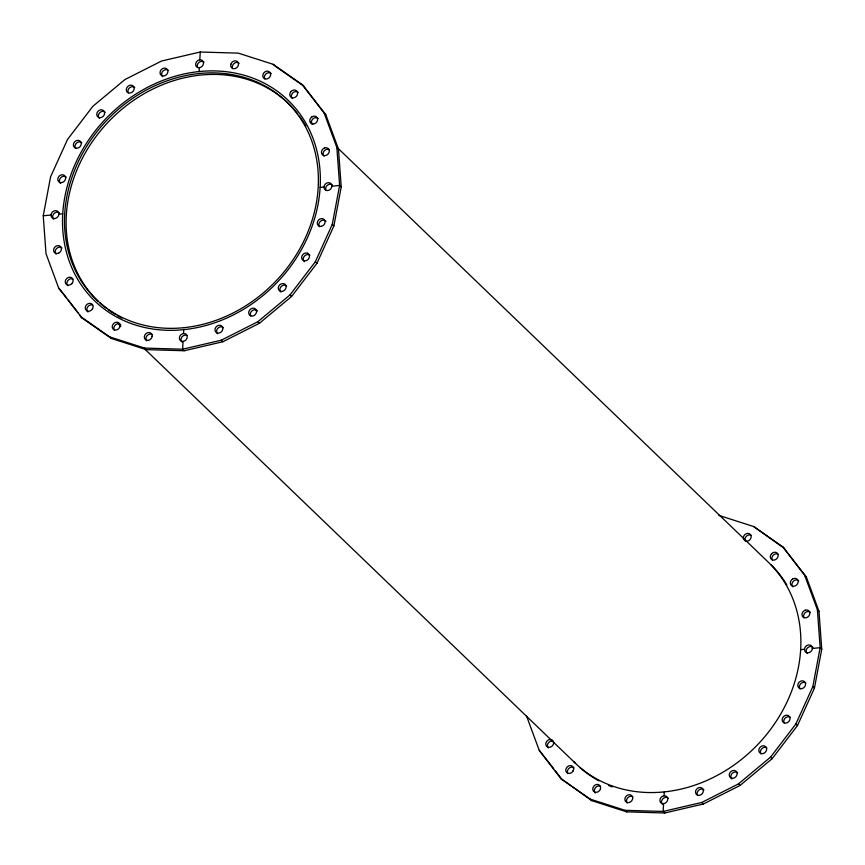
<?xml version="1.0" encoding="UTF-8"?>
<svg xmlns="http://www.w3.org/2000/svg" width="865" height="865" viewBox="0 0 865 865"><rect width="100%" height="100%" fill="white"/><g stroke="black" fill="none" stroke-linecap="round" stroke-linejoin="round"><path stroke-width="1.3" d="M183.769 329.662A139.33 118.462 -46.1 0 1 83.819 147.515A139.33 118.462 -46.1 0 1 306.718 124.657A139.33 118.462 -46.1 0 1 183.769 329.662L183.531 333.566A4.217 3.59 -46.1 0 1 187.132 336.085L187.208 337.08A4.217 3.59 -46.1 0 1 183.066 341.394L182.602 349.211L184.213 350.747L222.856 341.751L259.478 323.24L291.581 296.479L316.958 263.295L333.89 225.938L341.221 186.959L338.453 149.007L325.781 114.688L302.458 84.792L273.167 64.324L238.318 53.143L200.258 52.008L161.604 61.004L124.992 79.515L92.89 106.276L67.513 139.47L50.581 176.828L43.25 215.807L46.018 253.748L58.69 288.067L82.013 317.974L111.293 338.442L146.153 349.622L184.213 350.747M199.101 71.557L199.328 67.654A4.217 3.59 -46.1 0 0 203.275 64.367L203.47 63.34A4.217 3.59 -46.1 0 0 199.793 59.826L200.258 52.008M664.298 791.897L664.061 795.811A4.217 3.59 -46.1 0 1 667.661 798.319L667.737 799.314A4.217 3.59 -46.1 0 1 663.596 803.628L663.131 811.446L664.742 812.992L703.396 803.996L740.008 785.485L772.11 758.724L797.487 725.53L814.419 688.172L821.75 649.193L818.982 611.252L806.31 576.933L782.987 547.026L753.707 526.558L718.847 515.378M80.413 316.428L109.693 336.896L144.552 348.076L182.602 349.211L221.256 340.215L257.878 321.704L289.97 294.943L315.347 261.749L332.279 224.392L339.621 185.413L336.853 147.472L324.18 113.153L302.458 84.792M526.547 715.993L539.219 750.312L560.942 778.673L590.222 799.141L625.081 810.321L663.131 811.446L701.785 802.45L738.407 783.939L770.499 757.178L795.876 723.994L812.819 686.626L820.15 647.658L817.382 609.706L804.71 575.387L782.987 547.026M43.25 215.807L51.046 215.007A4.217 3.59 -46.1 0 1 55.176 210.692L56.182 210.725A4.217 3.59 -46.1 0 1 58.852 214.206L62.745 213.806M320.126 187.413L324.018 187.013A4.217 3.59 -46.1 0 1 327.132 182.937L328.149 182.699A4.217 3.59 -46.1 0 1 331.814 186.213L339.621 185.413L341.221 186.959M800.655 649.647L804.547 649.247A4.217 3.59 -46.1 0 1 807.661 645.182L808.678 644.944A4.217 3.59 -46.1 0 1 812.354 648.458L820.15 647.658L821.75 649.193M560.942 778.673L591.833 800.676L626.682 811.857L664.742 812.992M286.683 285.958L285.915 285.428A4.217 3.59 -46.1 0 0 281.168 286.585A4.217 3.59 -46.1 0 0 280.325 291.375L280.909 292.111M766.866 747.955L766.444 747.674A4.217 3.59 -46.1 0 0 761.697 748.83A4.217 3.59 -46.1 0 0 760.854 753.61L761.113 753.945M275.859 66.616L304.058 86.327M784.587 548.572L753.707 526.558M81.818 142.79L81.05 142.249A4.217 3.59 -46.1 0 0 76.304 143.352A4.217 3.59 -46.1 0 0 75.406 148.142M324.18 113.153L325.781 114.688M804.71 575.387L806.31 576.933M273.167 64.324L274.778 65.859M310.87 122.17L312.816 124.041M338.129 148.391L768.38 562.272A139.33 118.462 -46.1 0 1 756.443 745.9A139.33 118.462 -46.1 0 1 573.646 761.557M336.853 147.472L338.453 149.007M817.382 609.706L818.982 611.252M332.279 224.392L333.89 225.938M812.819 686.626L814.419 688.172M315.347 261.749L316.958 263.295M795.876 723.994L797.487 725.53M289.97 294.943L291.581 296.479M770.499 757.178L772.11 758.724M257.878 321.704L259.478 323.24M738.407 783.939L740.008 785.485M221.256 340.215L222.856 341.751M701.785 802.45L703.396 803.996M144.552 348.076L146.153 349.622M625.081 810.321L626.682 811.857M118.04 323.337L120.959 326.137M144.314 348.617L575.549 763.427M109.693 336.896L111.293 338.442M590.222 799.141L591.833 800.676M58.69 288.067L66.724 298.014M539.219 750.312L553.687 768.661M555.298 770.758L562.542 780.208M68.335 300.112L77.991 312.719M79.602 314.817L82.013 317.974M257.446 311.011L257.186 310.654A4.217 3.59 -46.1 0 0 252.515 310.481A4.217 3.59 -46.1 0 0 250.407 315.055L250.731 315.963M299.377 116.094A137.2 116.656 -46.1 0 1 305.907 126.193M121.943 318.104A137.2 116.656 -46.1 0 1 117.251 315.552M114.948 314.179A137.2 116.656 -46.1 0 1 108.266 309.713M106.125 308.102A137.2 116.656 -46.1 0 1 100.016 302.988M98.091 301.193A137.2 116.656 -46.1 0 1 114.872 115.445A137.2 116.656 -46.1 0 1 297.755 113.953M292.37 98.524A4.217 3.59 -46.1 0 1 292.035 93.863L292.705 92.987A4.217 3.59 -46.1 0 1 298.22 92.425M304.458 261.695A4.217 3.59 -46.1 0 1 303.756 257.132A4.217 3.59 -46.1 0 1 308.113 254.548L309.065 254.764A4.217 3.59 -46.1 0 1 309.886 255.229M217.58 333.782A4.217 3.59 -46.1 0 1 216.683 332.128L216.607 331.133A4.217 3.59 -46.1 0 1 219.234 327.273A4.217 3.59 -46.1 0 1 223.429 327.684M319.531 226.749A4.217 3.59 -46.1 0 1 320.58 221.191A4.217 3.59 -46.1 0 1 325.997 221.353M67.848 285.753A4.217 3.59 -46.1 0 1 69.027 279.525L69.989 279.038A4.217 3.59 -46.1 0 1 72.919 279.125M88.003 312.006A4.217 3.59 -46.1 0 1 88.025 306.513L88.835 305.778A4.217 3.59 -46.1 0 1 92.75 305.161M232.717 68.627A4.217 3.59 -46.1 0 1 232.317 66.724L232.512 65.697A4.217 3.59 -46.1 0 1 239.14 63.275M264.831 78.92A4.217 3.59 -46.1 0 1 264.614 75.99L265.058 75.006A4.217 3.59 -46.1 0 1 271.242 73.568M311.811 123.9A4.217 3.59 -46.1 0 1 312.708 119.111L313.552 118.408A4.217 3.59 -46.1 0 1 318.223 118.548M324.051 156.251A4.217 3.59 -46.1 0 1 325.229 150.023L326.192 149.537A4.217 3.59 -46.1 0 1 329.122 149.623M326.029 190.451A4.217 3.59 -46.1 0 1 328.732 184.483L329.749 184.245A4.217 3.59 -46.1 0 1 332.441 185.11M181.985 342.064A4.217 3.59 -46.1 0 1 181.001 339.415L181.196 338.399A4.217 3.59 -46.1 0 1 187.056 335.436M146.693 340.767A4.217 3.59 -46.1 0 1 146.293 336.972L146.823 336.02A4.217 3.59 -46.1 0 1 152.327 334.571M114.288 330.041A4.217 3.59 -46.1 0 1 114.45 326.137L115.099 325.262A4.217 3.59 -46.1 0 1 120.624 324.591M56.171 254.148A4.217 3.59 -46.1 0 1 58.312 247.422L59.328 247.185A4.217 3.59 -46.1 0 1 62.02 248.05M53.63 219.191A4.217 3.59 -46.1 0 1 53.035 215.017A4.217 3.59 -46.1 0 1 56.787 212.239L57.782 212.271A4.217 3.59 -46.1 0 1 59.469 213.104M60.388 183.294A4.217 3.59 -46.1 0 1 60.042 178.633A4.217 3.59 -46.1 0 1 64.54 176.363L65.459 176.655A4.217 3.59 -46.1 0 1 66.227 177.195M99.356 118.31A4.217 3.59 -46.1 0 1 99.68 112.785A4.217 3.59 -46.1 0 1 105.195 112.223M128.344 92.923A4.217 3.59 -46.1 0 1 129.642 87.754A4.217 3.59 -46.1 0 1 134.756 87.57M197.674 67.578A4.217 3.59 -46.1 0 1 197.339 66.681L197.263 65.686A4.217 3.59 -46.1 0 1 199.891 61.826A4.217 3.59 -46.1 0 1 204.086 62.237M162.642 76.617A4.217 3.59 -46.1 0 1 162.069 75.871L161.733 74.963A4.217 3.59 -46.1 0 1 163.82 70.379A4.217 3.59 -46.1 0 1 168.491 70.519M58.852 214.206A4.217 3.59 -46.1 0 1 55.738 218.283L54.711 218.521A4.217 3.59 -46.1 0 1 51.046 215.007M331.814 186.213A4.217 3.59 -46.1 0 1 327.684 190.527L326.689 190.495A4.217 3.59 -46.1 0 1 324.018 187.013M183.531 333.566A4.217 3.59 -46.1 0 0 179.596 336.853L179.401 337.88A4.217 3.59 -46.1 0 0 183.066 341.394M199.793 59.826A4.217 3.59 -46.1 0 0 195.663 64.14L195.739 65.135A4.217 3.59 -46.1 0 0 199.328 67.654M772.337 560.012A4.217 3.59 -46.1 0 1 772.564 556.098L773.234 555.233A4.217 3.59 -46.1 0 1 777.981 554.13M784.35 723.248A4.217 3.59 -46.1 0 1 784.555 718.902A4.217 3.59 -46.1 0 1 788.642 716.782L789.594 716.999A4.217 3.59 -46.1 0 1 790.415 717.474M697.547 795.27A4.217 3.59 -46.1 0 1 697.212 794.373L697.136 793.378A4.217 3.59 -46.1 0 1 699.763 789.518A4.217 3.59 -46.1 0 1 703.959 789.929M553.524 742.008A4.217 3.59 -46.1 0 1 552.292 745.89L551.448 746.592A4.217 3.59 -46.1 0 1 546.204 745.706A4.217 3.59 -46.1 0 1 547.945 740.224L548.918 739.726A4.217 3.59 -46.1 0 1 552.616 740.354M800.06 688.994A4.217 3.59 -46.1 0 1 800.698 683.815A4.217 3.59 -46.1 0 1 805.856 682.95M548.378 747.998A4.217 3.59 -46.1 0 1 549.556 741.759L550.518 741.273A4.217 3.59 -46.1 0 1 553.449 741.359M567.916 773.537A4.217 3.59 -46.1 0 1 568.554 768.758L569.375 768.012A4.217 3.59 -46.1 0 1 574.079 767.893M770.942 564.737A139.33 118.462 -46.1 0 1 786.826 584.913M612.204 786.912A139.33 118.462 -46.1 0 1 608.528 785.452M598.98 780.879A139.33 118.462 -46.1 0 1 580.101 767.688M745.024 540.257A4.217 3.59 -46.1 0 1 745.143 538.235L745.587 537.251A4.217 3.59 -46.1 0 1 751.004 535.273M792.913 586.881A4.217 3.59 -46.1 0 1 793.237 581.356L794.081 580.642A4.217 3.59 -46.1 0 1 798.752 580.783M804.007 617.751A4.217 3.59 -46.1 0 1 805.758 612.258L806.721 611.771A4.217 3.59 -46.1 0 1 810.429 612.398M807.132 653.443A4.217 3.59 -46.1 0 1 809.262 646.717L810.289 646.479A4.217 3.59 -46.1 0 1 812.97 647.344M731.822 778.954A4.217 3.59 -46.1 0 1 731.26 778.197L730.936 777.289A4.217 3.59 -46.1 0 1 733.044 772.715A4.217 3.59 -46.1 0 1 737.715 772.899M662.514 804.309A4.217 3.59 -46.1 0 1 661.53 801.66L661.725 800.633A4.217 3.59 -46.1 0 1 668.353 798.211M627.222 803.001A4.217 3.59 -46.1 0 1 626.822 799.206L627.352 798.254A4.217 3.59 -46.1 0 1 632.856 796.816M595.412 793.01A4.217 3.59 -46.1 0 1 594.979 788.383L595.628 787.496A4.217 3.59 -46.1 0 1 600.375 786.307M745.1 540.906A4.217 3.59 -46.1 0 0 749.847 539.803L750.506 538.927A4.217 3.59 -46.1 0 0 749.404 533.737A4.217 3.59 -46.1 0 0 743.987 535.705L743.543 536.689A4.217 3.59 -46.1 0 0 743.759 539.619M812.354 648.458A4.217 3.59 -46.1 0 1 808.213 652.761L807.218 652.729A4.217 3.59 -46.1 0 1 804.547 649.247M664.061 795.811A4.217 3.59 -46.1 0 0 660.125 799.098L659.93 800.114A4.217 3.59 -46.1 0 0 663.596 803.628M230.912 64.151L230.717 65.178A4.217 3.59 -46.1 0 0 233.377 68.659A4.217 3.59 -46.1 0 0 237.875 66.389L238.318 65.405A4.217 3.59 -46.1 0 0 235.842 60.896A4.217 3.59 -46.1 0 0 230.912 64.151M152.11 336.431L151.818 337.447A4.217 3.59 -46.1 0 1 146.661 340.237A4.217 3.59 -46.1 0 1 144.693 335.425L145.223 334.474A4.217 3.59 -46.1 0 1 149.85 332.636A4.217 3.59 -46.1 0 1 152.11 336.431M632.639 798.676L632.347 799.693A4.217 3.59 -46.1 0 1 627.19 802.471A4.217 3.59 -46.1 0 1 625.222 797.671L625.752 796.719A4.217 3.59 -46.1 0 1 630.38 794.881A4.217 3.59 -46.1 0 1 632.639 798.676M119.878 326.689L119.446 327.684A4.217 3.59 -46.1 0 1 114.061 329.76A4.217 3.59 -46.1 0 1 112.85 324.602L113.499 323.715A4.217 3.59 -46.1 0 1 118.235 322.526A4.217 3.59 -46.1 0 1 119.878 326.689M600.407 788.934L599.986 789.918A4.217 3.59 -46.1 0 1 594.59 791.994A4.217 3.59 -46.1 0 1 593.379 786.836L594.028 785.961A4.217 3.59 -46.1 0 1 598.764 784.76A4.217 3.59 -46.1 0 1 600.407 788.934M263.457 73.471L263.014 74.455A4.217 3.59 -46.1 0 0 264.571 78.661A4.217 3.59 -46.1 0 0 269.307 77.558L269.977 76.693A4.217 3.59 -46.1 0 0 268.874 71.492A4.217 3.59 -46.1 0 0 263.457 73.471M92.544 308.697L91.928 309.605A4.217 3.59 -46.1 0 1 86.403 310.47A4.217 3.59 -46.1 0 1 86.424 304.977L87.235 304.231A4.217 3.59 -46.1 0 1 91.95 304.112A4.217 3.59 -46.1 0 1 92.544 308.697M573.073 770.942L572.457 771.84A4.217 3.59 -46.1 0 1 566.932 772.705A4.217 3.59 -46.1 0 1 566.953 767.212L567.764 766.466A4.217 3.59 -46.1 0 1 572.479 766.347A4.217 3.59 -46.1 0 1 573.073 770.942M291.105 91.452L290.435 92.328A4.217 3.59 -46.1 0 0 290.77 96.977A4.217 3.59 -46.1 0 0 295.441 97.118L296.284 96.415A4.217 3.59 -46.1 0 0 296.619 90.879A4.217 3.59 -46.1 0 0 291.105 91.452M771.634 553.687L770.964 554.562A4.217 3.59 -46.1 0 0 771.299 559.223A4.217 3.59 -46.1 0 0 775.97 559.352L776.813 558.649A4.217 3.59 -46.1 0 0 777.148 553.124A4.217 3.59 -46.1 0 0 771.634 553.687M71.763 283.644L70.919 284.358A4.217 3.59 -46.1 0 1 65.675 283.471A4.217 3.59 -46.1 0 1 67.416 277.979L68.389 277.492A4.217 3.59 -46.1 0 1 72.66 278.865A4.217 3.59 -46.1 0 1 71.763 283.644M311.951 116.872L311.108 117.575A4.217 3.59 -46.1 0 0 310.211 122.354A4.217 3.59 -46.1 0 0 314.482 123.727L315.444 123.241A4.217 3.59 -46.1 0 0 317.196 117.748A4.217 3.59 -46.1 0 0 311.951 116.872M792.481 579.107L791.637 579.81A4.217 3.59 -46.1 0 0 790.74 584.599A4.217 3.59 -46.1 0 0 795.011 585.962L795.973 585.475A4.217 3.59 -46.1 0 0 797.725 579.993A4.217 3.59 -46.1 0 0 792.481 579.107M59.242 252.742L58.279 253.229A4.217 3.59 -46.1 0 1 53.673 250.947A4.217 3.59 -46.1 0 1 56.712 245.876L57.728 245.638A4.217 3.59 -46.1 0 1 61.318 248.158A4.217 3.59 -46.1 0 1 59.242 252.742M324.591 147.991L323.629 148.477A4.217 3.59 -46.1 0 0 321.542 153.062A4.217 3.59 -46.1 0 0 325.143 155.581L326.159 155.343A4.217 3.59 -46.1 0 0 329.197 150.272A4.217 3.59 -46.1 0 0 324.591 147.991M805.12 610.236L804.158 610.722A4.217 3.59 -46.1 0 0 802.071 615.307A4.217 3.59 -46.1 0 0 805.672 617.815L806.688 617.578A4.217 3.59 -46.1 0 0 809.726 612.507A4.217 3.59 -46.1 0 0 805.12 610.236M61.469 182.612L60.474 182.591A4.217 3.59 -46.1 0 1 57.998 178.082A4.217 3.59 -46.1 0 1 62.94 174.827L63.859 175.119A4.217 3.59 -46.1 0 1 65.416 179.336A4.217 3.59 -46.1 0 1 61.469 182.612M307.464 253.218L306.513 253.002A4.217 3.59 -46.1 0 0 302.155 255.597A4.217 3.59 -46.1 0 0 302.858 260.149L303.68 260.625A4.217 3.59 -46.1 0 0 308.989 258.246A4.217 3.59 -46.1 0 0 307.464 253.218M787.993 715.463L787.042 715.247A4.217 3.59 -46.1 0 0 782.684 717.831A4.217 3.59 -46.1 0 0 783.387 722.394L784.209 722.859A4.217 3.59 -46.1 0 0 789.518 720.491A4.217 3.59 -46.1 0 0 787.993 715.463M76.066 148.174L75.147 147.883A4.217 3.59 -46.1 0 1 74.044 142.693A4.217 3.59 -46.1 0 1 79.45 140.714L80.218 141.244A4.217 3.59 -46.1 0 1 80.564 145.904A4.217 3.59 -46.1 0 1 76.066 148.174M285.082 284.423L284.304 283.893A4.217 3.59 -46.1 0 0 279.568 285.05A4.217 3.59 -46.1 0 0 278.725 289.829L279.298 290.575A4.217 3.59 -46.1 0 0 284.823 289.937A4.217 3.59 -46.1 0 0 285.082 284.423M765.612 746.657L764.833 746.127A4.217 3.59 -46.1 0 0 760.097 747.284A4.217 3.59 -46.1 0 0 759.254 752.074L759.827 752.81A4.217 3.59 -46.1 0 0 765.352 752.182A4.217 3.59 -46.1 0 0 765.612 746.657M98.524 117.316L97.756 116.775A4.217 3.59 -46.1 0 1 98.08 111.239A4.217 3.59 -46.1 0 1 103.595 110.677L104.168 111.423A4.217 3.59 -46.1 0 1 103.27 116.213A4.217 3.59 -46.1 0 1 98.524 117.316M127.317 92.123L126.744 91.376A4.217 3.59 -46.1 0 1 128.485 85.895A4.217 3.59 -46.1 0 1 133.729 86.77L134.064 87.679A4.217 3.59 -46.1 0 1 131.977 92.263A4.217 3.59 -46.1 0 1 127.317 92.123M736.677 772.11L736.104 771.353A4.217 3.59 -46.1 0 0 731.444 771.18A4.217 3.59 -46.1 0 0 729.336 775.754L729.66 776.651A4.217 3.59 -46.1 0 0 734.882 777.592A4.217 3.59 -46.1 0 0 736.677 772.11M256.148 309.875L255.575 309.119A4.217 3.59 -46.1 0 0 250.915 308.935A4.217 3.59 -46.1 0 0 248.806 313.508L249.131 314.417A4.217 3.59 -46.1 0 0 254.353 315.347A4.217 3.59 -46.1 0 0 256.148 309.875M703.267 790.037L702.931 789.129A4.217 3.59 -46.1 0 0 698.65 787.755A4.217 3.59 -46.1 0 0 695.536 791.832L695.611 792.827A4.217 3.59 -46.1 0 0 700.218 795.108A4.217 3.59 -46.1 0 0 703.267 790.037M160.468 74.325L160.133 73.428A4.217 3.59 -46.1 0 1 163.182 68.357A4.217 3.59 -46.1 0 1 167.788 70.627L167.864 71.622A4.217 3.59 -46.1 0 1 164.75 75.698A4.217 3.59 -46.1 0 1 160.468 74.325M222.727 327.792L222.402 326.894A4.217 3.59 -46.1 0 0 218.121 325.521A4.217 3.59 -46.1 0 0 215.007 329.597L215.082 330.592A4.217 3.59 -46.1 0 0 219.688 332.863A4.217 3.59 -46.1 0 0 222.727 327.792M183.888 327.684A137.2 116.656 -46.1 0 0 304.956 125.814A137.2 116.656 -46.1 0 0 85.462 148.326A137.2 116.656 -46.1 0 0 183.888 327.684M321.445 226.338A4.217 3.59 -46.1 0 0 324.397 219.818A4.217 3.59 -46.1 0 0 317.65 221.386A4.217 3.59 -46.1 0 0 321.445 226.338M801.974 688.583A4.217 3.59 -46.1 0 0 804.926 682.053A4.217 3.59 -46.1 0 0 798.179 683.631A4.217 3.59 -46.1 0 0 801.974 688.583"/></g></svg>
